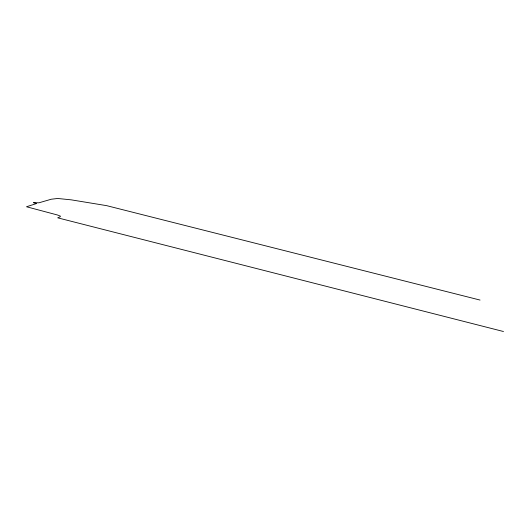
<?xml version="1.0" encoding="UTF-8"?>
<svg xmlns="http://www.w3.org/2000/svg" width="530" height="530" viewBox="0 0 530 530"><rect width="100%" height="100%" fill="white"/><g stroke="black" fill="none" stroke-linecap="round" stroke-linejoin="round"><path stroke-width="0.79" d="M480.048 300.066L106.629 205.647L71.298 199.856L57.691 198.478L51.311 199.22L38.948 202.804L33.45 202.685L36.649 203.5L26.5 206.76L57.425 214.981L60.433 216.167L60.135 216.81L57.704 217.83L503.5 331.522"/></g></svg>
